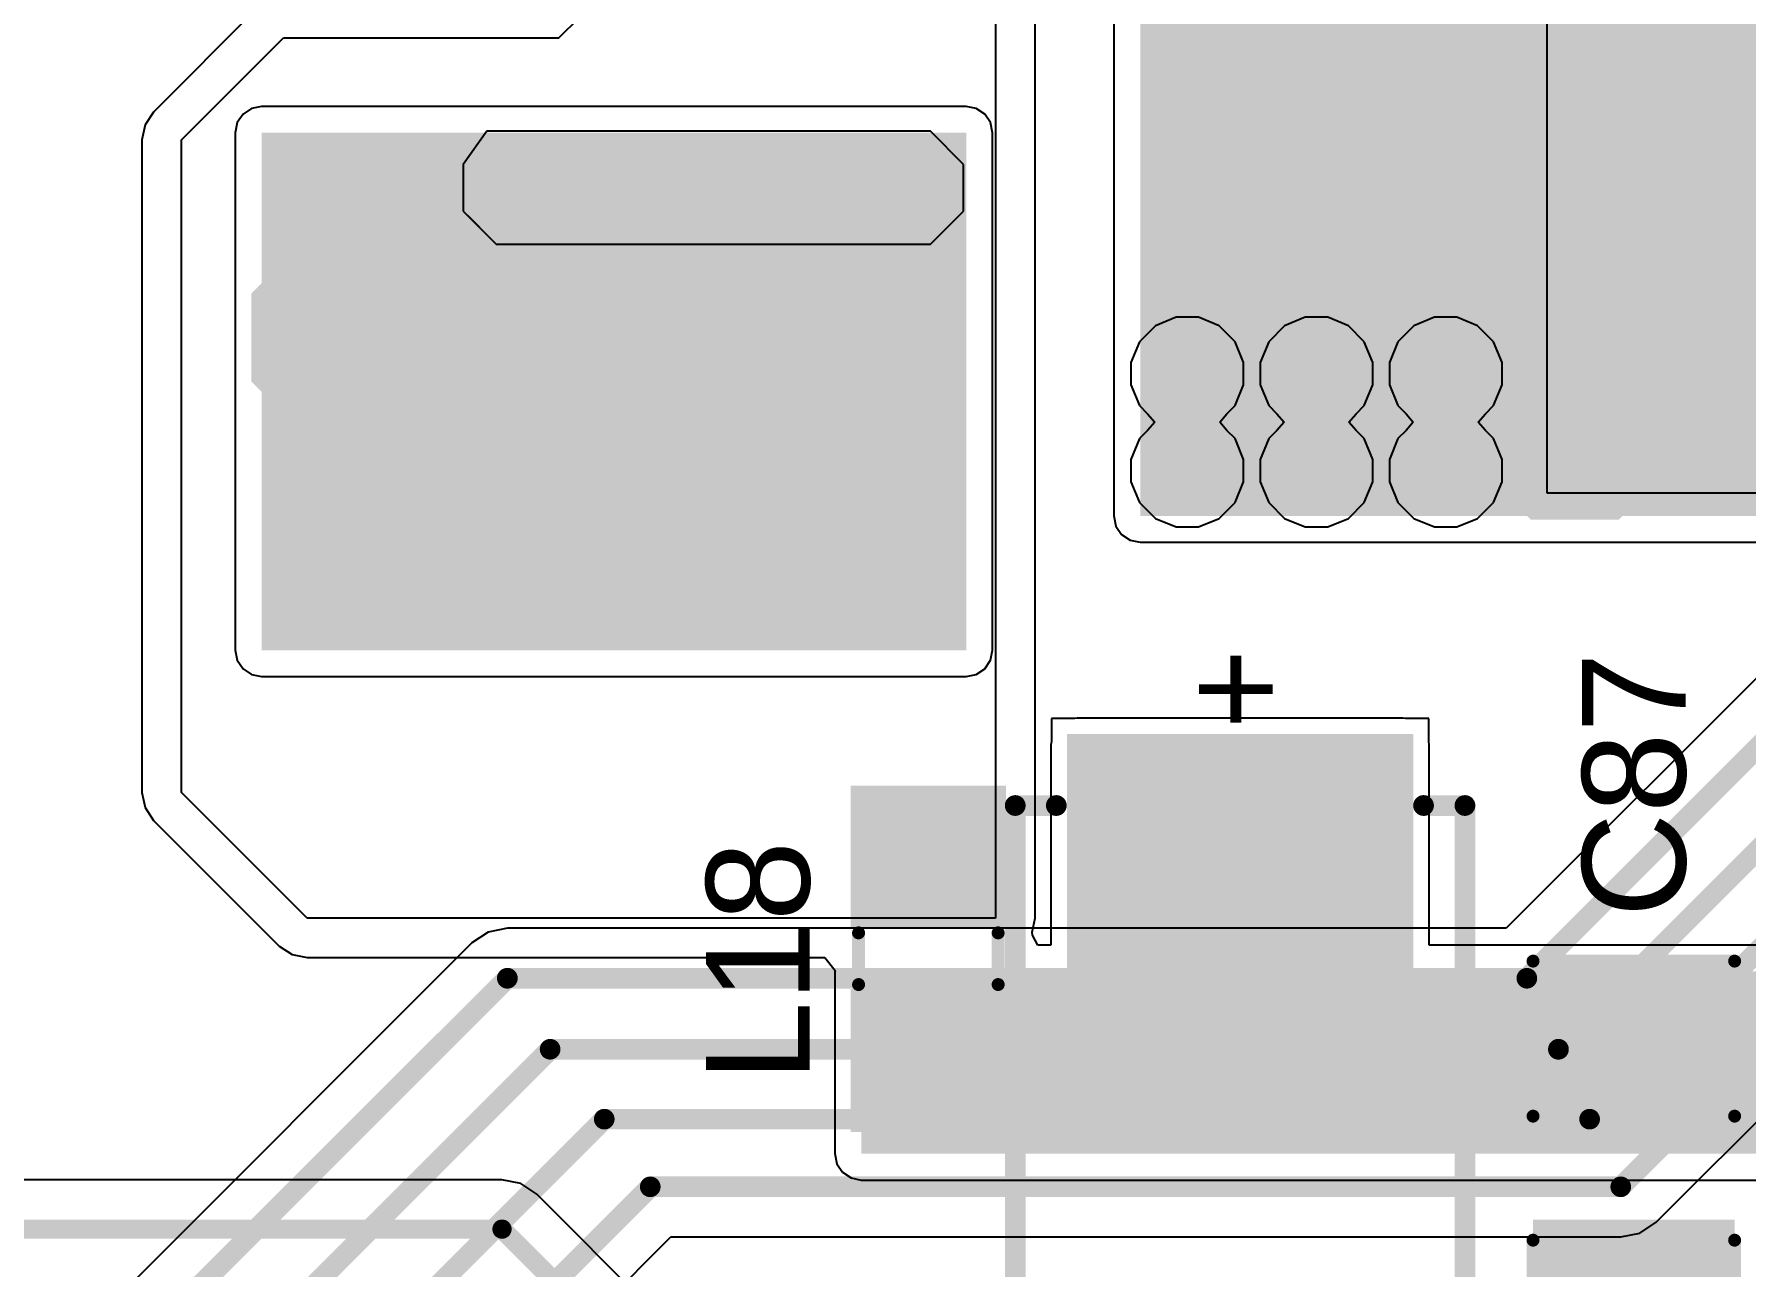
# Model space of a CAD drawing. Header units: millimetres. Extents: x 0 to 172, y 0 to 138.
# Drawn here: x 110.54 to 127.36, y 61.96 to 74.08 of the extents above; entities that cross this region are included whole.
import ezdxf

# ---------------------------------------------------------------- set-up
doc = ezdxf.new("R2010")
doc.units = ezdxf.units.MM
for name, color, linetype in [('BottomLayer', 5, 'Continuous'), ('BottomPaste', 16, 'Continuous'), ('BottomSolder', 6, 'Continuous'), ('TopLayer', 1, 'Continuous'), ('TopOverlay', 2, 'Continuous'), ('TopPaste', 8, 'Continuous'), ('TopSolder', 216, 'Continuous'), ('ViaHoleLayer', 16, 'Continuous')]:
    doc.layers.add(name, color=color, linetype=linetype)
doc.styles.add('Arial', font='', dxfattribs={"height": 0.2})
doc.styles.get('Arial').set_extended_font_data('Arial')

# ---------------------------------------------------------------- blocks, each defined once
blk = doc.blocks.new('CAP_2917_2')
at = {"layer": 'TopLayer'}
for points in [[(-4.25, 1.6), (-2.05, 1.6), (-2.05, -1.6), (-4.25, -1.6)], [(2.05, 1.6), (4.25, 1.6), (4.25, -1.6), (2.05, -1.6)]]:
    blk.add_hatch(color=1, dxfattribs=at).paths.add_polyline_path(points)
at = {"layer": 'TopPaste'}
for points in [[(-4.25, 1.6), (-2.05, 1.6), (-2.05, -1.6), (-4.25, -1.6)], [(2.05, 1.6), (4.25, 1.6), (4.25, -1.6), (2.05, -1.6)]]:
    blk.add_hatch(color=8, dxfattribs=at).paths.add_polyline_path(points)
at = {"layer": 'TopSolder'}
for points in [[(-4.352, 1.702), (-1.948, 1.702), (-1.948, -1.702), (-4.352, -1.702)], [(1.948, 1.702), (4.352, 1.702), (4.352, -1.702), (1.948, -1.702)]]:
    blk.add_hatch(color=216, dxfattribs=at).paths.add_polyline_path(points)
at = {"layer": 'TopOverlay', "const_width": 0.203}
for points in [[(3.65, 2.21), (-3.65, 2.21)], [(-3.65, 1.803), (-3.65, 2.21)], [(3.65, 1.805), (3.65, 2.21)], [(-3.65, -2.21), (-3.65, -1.806)], [(3.65, -2.21), (3.65, -1.808)], [(3.65, -2.21), (-3.65, -2.21)]]:
    blk.add_lwpolyline(points, dxfattribs=at)
at = {"layer": 'TopOverlay', "const_width": 0.102}
for points in [[(-3.701, 2.21, 1), (-3.599, 2.21, 1)], [(-3.701, 2.21, 1), (-3.599, 2.21, 1)], [(3.599, 2.21, 1), (3.701, 2.21, 1)], [(3.599, 2.21, 1), (3.701, 2.21, 1)], [(-3.701, 1.803, 1), (-3.599, 1.803, 1)], [(3.599, 1.805, 1), (3.701, 1.805, 1)], [(-3.701, -1.806, 1), (-3.599, -1.806, 1)], [(3.599, -1.808, 1), (3.701, -1.808, 1)], [(-3.701, -2.21, 1), (-3.599, -2.21, 1)], [(-3.701, -2.21, 1), (-3.599, -2.21, 1)], [(3.599, -2.21, 1), (3.701, -2.21, 1)], [(3.599, -2.21, 1), (3.701, -2.21, 1)]]:
    blk.add_lwpolyline(points, format="xyb", close=True, dxfattribs=at)
at = {"layer": 'TopOverlay'}
blk.add_text('+', height=1.016, dxfattribs=at).set_placement((-5.19, -0.533))
blk = doc.blocks.new('SOIC_8_B_15')
at = {"layer": 'BottomLayer'}
for points in [[(-3.475, 1.605), (-3.475, 2.205), (-1.925, 2.205), (-1.925, 1.605)], [(1.925, 1.605), (1.925, 2.205), (3.475, 2.205), (3.475, 1.605)], [(-3.475, 0.335), (-3.475, 0.935), (-1.925, 0.935), (-1.925, 0.335)], [(1.925, 0.335), (1.925, 0.935), (3.475, 0.935), (3.475, 0.335)], [(-3.475, -0.935), (-3.475, -0.335), (-1.925, -0.335), (-1.925, -0.935)], [(1.925, -0.935), (1.925, -0.335), (3.475, -0.335), (3.475, -0.935)], [(-3.475, -2.205), (-3.475, -1.605), (-1.925, -1.605), (-1.925, -2.205)], [(1.925, -2.205), (1.925, -1.605), (3.475, -1.605), (3.475, -2.205)]]:
    blk.add_hatch(color=5, dxfattribs=at).paths.add_polyline_path(points)
at = {"layer": 'BottomPaste'}
for points in [[(-3.475, 1.605), (-3.475, 2.205), (-1.925, 2.205), (-1.925, 1.605)], [(1.925, 1.605), (1.925, 2.205), (3.475, 2.205), (3.475, 1.605)], [(-3.475, 0.335), (-3.475, 0.935), (-1.925, 0.935), (-1.925, 0.335)], [(1.925, 0.335), (1.925, 0.935), (3.475, 0.935), (3.475, 0.335)], [(-3.475, -0.935), (-3.475, -0.335), (-1.925, -0.335), (-1.925, -0.935)], [(1.925, -0.935), (1.925, -0.335), (3.475, -0.335), (3.475, -0.935)], [(-3.475, -2.205), (-3.475, -1.605), (-1.925, -1.605), (-1.925, -2.205)], [(1.925, -2.205), (1.925, -1.605), (3.475, -1.605), (3.475, -2.205)]]:
    blk.add_hatch(color=16, dxfattribs=at).paths.add_polyline_path(points)
at = {"layer": 'BottomSolder'}
for points in [[(-3.577, 1.503), (-3.577, 2.307), (-1.823, 2.307), (-1.823, 1.503)], [(1.823, 1.503), (1.823, 2.307), (3.577, 2.307), (3.577, 1.503)], [(-3.577, 0.233), (-3.577, 1.037), (-1.823, 1.037), (-1.823, 0.233)], [(1.823, 0.233), (1.823, 1.037), (3.577, 1.037), (3.577, 0.233)], [(-3.577, -1.037), (-3.577, -0.233), (-1.823, -0.233), (-1.823, -1.037)], [(1.823, -1.037), (1.823, -0.233), (3.577, -0.233), (3.577, -1.037)], [(-3.577, -2.307), (-3.577, -1.503), (-1.823, -1.503), (-1.823, -2.307)], [(1.823, -2.307), (1.823, -1.503), (3.577, -1.503), (3.577, -2.307)]]:
    blk.add_hatch(color=6, dxfattribs=at).paths.add_polyline_path(points)
blk = doc.blocks.new('SOIC_8_B_16')
at = {"layer": 'BottomLayer'}
for points in [[(-3.475, 1.605), (-3.475, 2.205), (-1.925, 2.205), (-1.925, 1.605)], [(1.925, 1.605), (1.925, 2.205), (3.475, 2.205), (3.475, 1.605)], [(-3.475, 0.335), (-3.475, 0.935), (-1.925, 0.935), (-1.925, 0.335)], [(1.925, 0.335), (1.925, 0.935), (3.475, 0.935), (3.475, 0.335)], [(-3.475, -0.935), (-3.475, -0.335), (-1.925, -0.335), (-1.925, -0.935)], [(1.925, -0.935), (1.925, -0.335), (3.475, -0.335), (3.475, -0.935)], [(-3.475, -2.205), (-3.475, -1.605), (-1.925, -1.605), (-1.925, -2.205)], [(1.925, -2.205), (1.925, -1.605), (3.475, -1.605), (3.475, -2.205)]]:
    blk.add_hatch(color=5, dxfattribs=at).paths.add_polyline_path(points)
at = {"layer": 'BottomPaste'}
for points in [[(-3.475, 1.605), (-3.475, 2.205), (-1.925, 2.205), (-1.925, 1.605)], [(1.925, 1.605), (1.925, 2.205), (3.475, 2.205), (3.475, 1.605)], [(-3.475, 0.335), (-3.475, 0.935), (-1.925, 0.935), (-1.925, 0.335)], [(1.925, 0.335), (1.925, 0.935), (3.475, 0.935), (3.475, 0.335)], [(-3.475, -0.935), (-3.475, -0.335), (-1.925, -0.335), (-1.925, -0.935)], [(1.925, -0.935), (1.925, -0.335), (3.475, -0.335), (3.475, -0.935)], [(-3.475, -2.205), (-3.475, -1.605), (-1.925, -1.605), (-1.925, -2.205)], [(1.925, -2.205), (1.925, -1.605), (3.475, -1.605), (3.475, -2.205)]]:
    blk.add_hatch(color=16, dxfattribs=at).paths.add_polyline_path(points)
at = {"layer": 'BottomSolder'}
for points in [[(-3.577, 1.503), (-3.577, 2.307), (-1.823, 2.307), (-1.823, 1.503)], [(1.823, 1.503), (1.823, 2.307), (3.577, 2.307), (3.577, 1.503)], [(-3.577, 0.233), (-3.577, 1.037), (-1.823, 1.037), (-1.823, 0.233)], [(1.823, 0.233), (1.823, 1.037), (3.577, 1.037), (3.577, 0.233)], [(-3.577, -1.037), (-3.577, -0.233), (-1.823, -0.233), (-1.823, -1.037)], [(1.823, -1.037), (1.823, -0.233), (3.577, -0.233), (3.577, -1.037)], [(-3.577, -2.307), (-3.577, -1.503), (-1.823, -1.503), (-1.823, -2.307)], [(1.823, -2.307), (1.823, -1.503), (3.577, -1.503), (3.577, -2.307)]]:
    blk.add_hatch(color=6, dxfattribs=at).paths.add_polyline_path(points)
blk = doc.blocks.new('T__________B_56')
at = {"layer": 'BottomLayer'}
blk.add_hatch(color=5, dxfattribs=at).paths.add_polyline_path([(0.381, 0.762), (-0.381, 0.762), (-0.762, 0.381), (-0.762, -0.381), (-0.381, -0.762), (0.381, -0.762), (0.762, -0.381), (0.762, 0.381)])
at = {"layer": 'BottomPaste'}
blk.add_hatch(color=16, dxfattribs=at).paths.add_polyline_path([(0.381, 0.762), (-0.381, 0.762), (-0.762, 0.381), (-0.762, -0.381), (-0.381, -0.762), (0.381, -0.762), (0.762, -0.381), (0.762, 0.381)])
at = {"layer": 'BottomSolder'}
blk.add_hatch(color=6, dxfattribs=at).paths.add_polyline_path([(0.4318, 0.8636), (-0.4318, 0.8636), (-0.8636, 0.4318), (-0.8636, -0.4318), (-0.4318, -0.8636), (0.4318, -0.8636), (0.8636, -0.4318), (0.8636, 0.4318)])
blk = doc.blocks.new('T__________B_57')
at = {"layer": 'BottomLayer'}
blk.add_hatch(color=5, dxfattribs=at).paths.add_polyline_path([(0.381, 0.762), (-0.381, 0.762), (-0.762, 0.381), (-0.762, -0.381), (-0.381, -0.762), (0.381, -0.762), (0.762, -0.381), (0.762, 0.381)])
at = {"layer": 'BottomPaste'}
blk.add_hatch(color=16, dxfattribs=at).paths.add_polyline_path([(0.381, 0.762), (-0.381, 0.762), (-0.762, 0.381), (-0.762, -0.381), (-0.381, -0.762), (0.381, -0.762), (0.762, -0.381), (0.762, 0.381)])
at = {"layer": 'BottomSolder'}
blk.add_hatch(color=6, dxfattribs=at).paths.add_polyline_path([(0.4318, 0.8636), (-0.4318, 0.8636), (-0.8636, 0.4318), (-0.8636, -0.4318), (-0.4318, -0.8636), (0.4318, -0.8636), (0.8636, -0.4318), (0.8636, 0.4318)])
blk = doc.blocks.new('I___0805_237')
at = {"layer": 'TopLayer'}
for points in [[(-1.6, 0.66), (-0.4, 0.66), (-0.4, -0.66), (-1.6, -0.66)], [(0.4, 0.66), (1.6, 0.66), (1.6, -0.66), (0.4, -0.66)]]:
    blk.add_hatch(color=1, dxfattribs=at).paths.add_polyline_path(points)
at = {"layer": 'TopPaste'}
for points in [[(-1.6, 0.66), (-0.4, 0.66), (-0.4, -0.66), (-1.6, -0.66)], [(0.4, 0.66), (1.6, 0.66), (1.6, -0.66), (0.4, -0.66)]]:
    blk.add_hatch(color=8, dxfattribs=at).paths.add_polyline_path(points)
at = {"layer": 'TopSolder'}
for points in [[(-1.702, 0.762), (-0.298, 0.762), (-0.298, -0.762), (-1.702, -0.762)], [(0.298, 0.762), (1.702, 0.762), (1.702, -0.762), (0.298, -0.762)]]:
    blk.add_hatch(color=216, dxfattribs=at).paths.add_polyline_path(points)
at = {"layer": 'TopOverlay', "const_width": 0.127}
for points in [[(0.254, 0.686), (-0.254, 0.686)], [(0.254, -0.686), (-0.254, -0.686)]]:
    blk.add_lwpolyline(points, dxfattribs=at)
at = {"layer": 'TopOverlay', "const_width": 0.0635}
for points in [[(-0.286, 0.686, 1), (-0.222, 0.686, 1)], [(0.222, 0.686, 1), (0.286, 0.686, 1)], [(-0.286, -0.686, 1), (-0.222, -0.686, 1)], [(0.222, -0.686, 1), (0.286, -0.686, 1)]]:
    blk.add_lwpolyline(points, format="xyb", close=True, dxfattribs=at)
blk = doc.blocks.new('C___1206_344')
at = {"layer": 'TopLayer'}
for points in [[(-2.032, 0.889), (-0.508, 0.889), (-0.508, -0.889), (-2.032, -0.889)], [(0.508, 0.889), (2.032, 0.889), (2.032, -0.889), (0.508, -0.889)]]:
    blk.add_hatch(color=1, dxfattribs=at).paths.add_polyline_path(points)
at = {"layer": 'TopPaste'}
for points in [[(-2.032, 0.889), (-0.508, 0.889), (-0.508, -0.889), (-2.032, -0.889)], [(0.508, 0.889), (2.032, 0.889), (2.032, -0.889), (0.508, -0.889)]]:
    blk.add_hatch(color=8, dxfattribs=at).paths.add_polyline_path(points)
at = {"layer": 'TopSolder'}
for points in [[(-2.1336, 0.9906), (-0.4064, 0.9906), (-0.4064, -0.9906), (-2.1336, -0.9906)], [(0.4064, 0.9906), (2.1336, 0.9906), (2.1336, -0.9906), (0.4064, -0.9906)]]:
    blk.add_hatch(color=216, dxfattribs=at).paths.add_polyline_path(points)
at = {"layer": 'TopOverlay', "const_width": 0.127}
for points in [[(-2.1336, 0.9906), (-2.1336, -0.9906)], [(-2.1336, 0.9906), (-0.6096, 0.9906)], [(0.6096, 0.9906), (2.1336, 0.9906)], [(2.1336, 0.9906), (2.1336, -0.9906)], [(-2.1336, -0.9906), (-0.6096, -0.9906)], [(0.6096, -0.9906), (2.1336, -0.9906)]]:
    blk.add_lwpolyline(points, dxfattribs=at)
at = {"layer": 'TopOverlay', "const_width": 0.0635}
for points in [[(-2.16535, 0.9906, 1), (-2.10185, 0.9906, 1)], [(-2.16535, 0.9906, 1), (-2.10185, 0.9906, 1)], [(-0.64135, 0.9906, 1), (-0.57785, 0.9906, 1)], [(0.57785, 0.9906, 1), (0.64135, 0.9906, 1)], [(2.10185, 0.9906, 1), (2.16535, 0.9906, 1)], [(2.10185, 0.9906, 1), (2.16535, 0.9906, 1)], [(-2.16535, -0.9906, 1), (-2.10185, -0.9906, 1)], [(-2.16535, -0.9906, 1), (-2.10185, -0.9906, 1)], [(-0.64135, -0.9906, 1), (-0.57785, -0.9906, 1)], [(0.57785, -0.9906, 1), (0.64135, -0.9906, 1)], [(2.10185, -0.9906, 1), (2.16535, -0.9906, 1)], [(2.10185, -0.9906, 1), (2.16535, -0.9906, 1)]]:
    blk.add_lwpolyline(points, format="xyb", close=True, dxfattribs=at)

msp = doc.modelspace()

# ---------------------------------------------------------------- hatches: boundary and pattern name
at = {"layer": 'BottomLayer'}
for points in [[(121.412, 69.342), (128.092, 69.342), (128.092, 74.444), (121.412, 74.444)], [(112.776, 68.022), (119.701, 68.022), (119.701, 73.109), (112.776, 73.109)]]:
    msp.add_hatch(color=5, dxfattribs=at).paths.add_polyline_path(points)
h = msp.add_hatch(color=5, dxfattribs=at)
edge = h.paths.add_edge_path()
edge.add_arc((115.311, 72.569), 0.3, 0, 360)
h = msp.add_hatch(color=5, dxfattribs=at)
edge = h.paths.add_edge_path()
edge.add_arc((116.581, 72.569), 0.3, 0, 360)
h = msp.add_hatch(color=5, dxfattribs=at)
edge = h.paths.add_edge_path()
edge.add_arc((117.851, 72.569), 0.3, 0, 360)
h = msp.add_hatch(color=5, dxfattribs=at)
edge = h.paths.add_edge_path()
edge.add_arc((119.121, 72.569), 0.3, 0, 360)
h = msp.add_hatch(color=5, dxfattribs=at)
edge = h.paths.add_edge_path()
edge.add_arc((121.874, 70.741), 0.3, 0, 360)
h = msp.add_hatch(color=5, dxfattribs=at)
edge = h.paths.add_edge_path()
edge.add_arc((123.144, 70.741), 0.3, 0, 360)
h = msp.add_hatch(color=5, dxfattribs=at)
edge = h.paths.add_edge_path()
edge.add_arc((124.414, 70.741), 0.3, 0, 360)
h = msp.add_hatch(color=5, dxfattribs=at)
edge = h.paths.add_edge_path()
edge.add_arc((121.874, 69.788), 0.3, 0, 360)
h = msp.add_hatch(color=5, dxfattribs=at)
edge = h.paths.add_edge_path()
edge.add_arc((123.144, 69.788), 0.3, 0, 360)
h = msp.add_hatch(color=5, dxfattribs=at)
edge = h.paths.add_edge_path()
edge.add_arc((124.414, 69.788), 0.3, 0, 360)
at = {"layer": 'BottomSolder'}
h = msp.add_hatch(color=6, dxfattribs=at)
edge = h.paths.add_edge_path()
edge.add_arc((115.311, 72.569), 0.402, 0, 360)
h = msp.add_hatch(color=6, dxfattribs=at)
edge = h.paths.add_edge_path()
edge.add_arc((116.581, 72.569), 0.402, 0, 360)
h = msp.add_hatch(color=6, dxfattribs=at)
edge = h.paths.add_edge_path()
edge.add_arc((117.851, 72.569), 0.402, 0, 360)
h = msp.add_hatch(color=6, dxfattribs=at)
edge = h.paths.add_edge_path()
edge.add_arc((119.121, 72.569), 0.402, 0, 360)
h = msp.add_hatch(color=6, dxfattribs=at)
edge = h.paths.add_edge_path()
edge.add_arc((121.874, 70.741), 0.402, 0, 360)
h = msp.add_hatch(color=6, dxfattribs=at)
edge = h.paths.add_edge_path()
edge.add_arc((123.144, 70.741), 0.402, 0, 360)
h = msp.add_hatch(color=6, dxfattribs=at)
edge = h.paths.add_edge_path()
edge.add_arc((124.414, 70.741), 0.402, 0, 360)
h = msp.add_hatch(color=6, dxfattribs=at)
edge = h.paths.add_edge_path()
edge.add_arc((121.874, 69.788), 0.402, 0, 360)
h = msp.add_hatch(color=6, dxfattribs=at)
edge = h.paths.add_edge_path()
edge.add_arc((123.144, 69.788), 0.402, 0, 360)
h = msp.add_hatch(color=6, dxfattribs=at)
edge = h.paths.add_edge_path()
edge.add_arc((124.414, 69.788), 0.402, 0, 360)
at = {"layer": 'TopLayer'}
h = msp.add_hatch(color=1, dxfattribs=at)
edge = h.paths.add_edge_path()
edge.add_arc((115.311, 72.569), 0.3, 0, 360)
h = msp.add_hatch(color=1, dxfattribs=at)
edge = h.paths.add_edge_path()
edge.add_arc((116.581, 72.569), 0.3, 0, 360)
h = msp.add_hatch(color=1, dxfattribs=at)
edge = h.paths.add_edge_path()
edge.add_arc((117.851, 72.569), 0.3, 0, 360)
h = msp.add_hatch(color=1, dxfattribs=at)
edge = h.paths.add_edge_path()
edge.add_arc((119.121, 72.569), 0.3, 0, 360)
h = msp.add_hatch(color=1, dxfattribs=at)
edge = h.paths.add_edge_path()
edge.add_arc((121.874, 70.741), 0.3, 0, 360)
h = msp.add_hatch(color=1, dxfattribs=at)
edge = h.paths.add_edge_path()
edge.add_arc((123.144, 70.741), 0.3, 0, 360)
h = msp.add_hatch(color=1, dxfattribs=at)
edge = h.paths.add_edge_path()
edge.add_arc((124.414, 70.741), 0.3, 0, 360)
h = msp.add_hatch(color=1, dxfattribs=at)
edge = h.paths.add_edge_path()
edge.add_arc((121.874, 69.788), 0.3, 0, 360)
h = msp.add_hatch(color=1, dxfattribs=at)
edge = h.paths.add_edge_path()
edge.add_arc((123.144, 69.788), 0.3, 0, 360)
h = msp.add_hatch(color=1, dxfattribs=at)
edge = h.paths.add_edge_path()
edge.add_arc((124.414, 69.788), 0.3, 0, 360)
for points in [[(120.793, 63.081), (123.993, 63.081), (123.993, 67.096), (120.793, 67.096)], [(118.669, 63.074), (133.06, 63.074), (133.06, 64.865), (118.669, 64.865)]]:
    msp.add_hatch(color=1, dxfattribs=at).paths.add_polyline_path(points)
at = {"layer": 'TopSolder'}
h = msp.add_hatch(color=216, dxfattribs=at)
edge = h.paths.add_edge_path()
edge.add_arc((115.311, 72.569), 0.402, 0, 360)
h = msp.add_hatch(color=216, dxfattribs=at)
edge = h.paths.add_edge_path()
edge.add_arc((116.581, 72.569), 0.402, 0, 360)
h = msp.add_hatch(color=216, dxfattribs=at)
edge = h.paths.add_edge_path()
edge.add_arc((117.851, 72.569), 0.402, 0, 360)
h = msp.add_hatch(color=216, dxfattribs=at)
edge = h.paths.add_edge_path()
edge.add_arc((119.121, 72.569), 0.402, 0, 360)
h = msp.add_hatch(color=216, dxfattribs=at)
edge = h.paths.add_edge_path()
edge.add_arc((121.874, 70.741), 0.402, 0, 360)
h = msp.add_hatch(color=216, dxfattribs=at)
edge = h.paths.add_edge_path()
edge.add_arc((123.144, 70.741), 0.402, 0, 360)
h = msp.add_hatch(color=216, dxfattribs=at)
edge = h.paths.add_edge_path()
edge.add_arc((124.414, 70.741), 0.402, 0, 360)
h = msp.add_hatch(color=216, dxfattribs=at)
edge = h.paths.add_edge_path()
edge.add_arc((121.874, 69.788), 0.402, 0, 360)
h = msp.add_hatch(color=216, dxfattribs=at)
edge = h.paths.add_edge_path()
edge.add_arc((123.144, 69.788), 0.402, 0, 360)
h = msp.add_hatch(color=216, dxfattribs=at)
edge = h.paths.add_edge_path()
edge.add_arc((124.414, 69.788), 0.402, 0, 360)
at = {"layer": 'ViaHoleLayer'}
h = msp.add_hatch(color=16, dxfattribs=at)
edge = h.paths.add_edge_path()
edge.add_arc((115.311, 72.569), 0.15, 0, 360)
h = msp.add_hatch(color=16, dxfattribs=at)
edge = h.paths.add_edge_path()
edge.add_arc((116.581, 72.569), 0.15, 0, 360)
h = msp.add_hatch(color=16, dxfattribs=at)
edge = h.paths.add_edge_path()
edge.add_arc((117.851, 72.569), 0.15, 0, 360)
h = msp.add_hatch(color=16, dxfattribs=at)
edge = h.paths.add_edge_path()
edge.add_arc((119.121, 72.569), 0.15, 0, 360)
h = msp.add_hatch(color=16, dxfattribs=at)
edge = h.paths.add_edge_path()
edge.add_arc((121.874, 70.741), 0.15, 0, 360)
h = msp.add_hatch(color=16, dxfattribs=at)
edge = h.paths.add_edge_path()
edge.add_arc((123.144, 70.741), 0.15, 0, 360)
h = msp.add_hatch(color=16, dxfattribs=at)
edge = h.paths.add_edge_path()
edge.add_arc((124.414, 70.741), 0.15, 0, 360)
h = msp.add_hatch(color=16, dxfattribs=at)
edge = h.paths.add_edge_path()
edge.add_arc((121.874, 69.788), 0.15, 0, 360)
h = msp.add_hatch(color=16, dxfattribs=at)
edge = h.paths.add_edge_path()
edge.add_arc((123.144, 69.788), 0.15, 0, 360)
h = msp.add_hatch(color=16, dxfattribs=at)
edge = h.paths.add_edge_path()
edge.add_arc((124.414, 69.788), 0.15, 0, 360)

# ---------------------------------------------------------------- linework, layer by layer
at = {"layer": 'BottomLayer'}
for p, q in [((148.962, 89.243), (125.008, 65.29)), ((126.483, 62.4), (152.545, 88.462)), ((121.153, 74.444), (121.153, 69.342)), ((112.677, 73.348), (112.593, 73.292)), ((112.776, 73.368), (112.677, 73.348)), ((119.701, 73.368), (112.776, 73.368)), ((119.8, 73.348), (119.701, 73.368)), ((119.884, 73.292), (119.8, 73.348)), ((112.537, 73.208), (112.517, 73.109)), ((112.593, 73.292), (112.537, 73.208)), ((119.94, 73.208), (119.884, 73.292)), ((119.96, 73.109), (119.94, 73.208)), ((112.517, 73.109), (112.517, 68.022)), ((119.96, 68.022), (119.96, 73.109)), ((121.153, 69.342), (121.173, 69.243)), ((121.173, 69.243), (121.229, 69.159)), ((121.229, 69.159), (121.313, 69.103)), ((121.313, 69.103), (121.412, 69.083)), ((121.412, 69.083), (128.092, 69.083)), ((112.517, 68.022), (112.537, 67.923)), ((119.94, 67.923), (119.96, 68.022)), ((112.537, 67.923), (112.593, 67.839)), ((112.593, 67.839), (112.677, 67.783)), ((119.8, 67.783), (119.884, 67.839)), ((119.884, 67.839), (119.94, 67.923)), ((112.677, 67.783), (112.776, 67.763)), ((112.776, 67.763), (119.701, 67.763)), ((119.701, 67.763), (119.8, 67.783)), ((115.191, 65.29), (115.003, 65.252)), ((125.008, 65.29), (115.191, 65.29)), ((114.843, 65.145), (107.227, 57.529)), ((115.003, 65.252), (114.843, 65.145)), ((111.428, 56.884), (116.799, 62.255)), ((116.799, 62.255), (126.135, 62.255)), ((126.135, 62.255), (126.323, 62.293)), ((126.323, 62.293), (126.483, 62.4))]:
    msp.add_line(p, q, dxfattribs=at)
for points, const_width in [([(125.212, 64.798), (149.454, 89.039)], 0.203), ([(125.522, 64.1), (150.361, 88.94)], 0.203), ([(125.829, 63.413), (151.263, 88.848)], 0.203), ([(126.135, 62.748), (152.197, 88.81)], 0.203), ([(117.649, 71.096), (119.121, 72.569)], 0.508), ([(113.538, 71.096), (115.311, 71.096)], 0.508), ([(115.311, 71.096), (116.581, 71.096)], 0.508), ([(116.581, 71.096), (117.649, 71.096)], 0.508), ([(107.391, 56.998), (115.191, 64.798)], 0.203), ([(115.191, 64.798), (125.212, 64.798)], 0.203), ([(108.56, 57.048), (115.612, 64.1)], 0.203), ([(115.612, 64.1), (125.522, 64.1)], 0.203), ([(109.779, 57.048), (116.143, 63.413)], 0.203), ([(116.143, 63.413), (125.829, 63.413)], 0.203), ([(110.896, 57.048), (116.596, 62.748)], 0.203), ([(116.596, 62.748), (126.135, 62.748)], 0.203)]:
    msp.add_lwpolyline(points, dxfattribs=dict(at, const_width=const_width))
for points, const_width in [([(118.994, 72.569, 1), (119.248, 72.569, 1)], 0.254), ([(113.411, 71.096, 1), (113.665, 71.096, 1)], 0.254), ([(115.184, 71.096, 1), (115.438, 71.096, 1)], 0.254), ([(115.184, 71.096, 1), (115.438, 71.096, 1)], 0.254), ([(116.454, 71.096, 1), (116.708, 71.096, 1)], 0.254), ([(116.454, 71.096, 1), (116.708, 71.096, 1)], 0.254), ([(117.522, 71.096, 1), (117.776, 71.096, 1)], 0.254), ([(117.522, 71.096, 1), (117.776, 71.096, 1)], 0.254), ([(115.14, 64.798, 1), (115.242, 64.798, 1)], 0.102), ([(115.14, 64.798, 1), (115.242, 64.798, 1)], 0.102), ([(125.161, 64.798, 1), (125.262, 64.798, 1)], 0.102), ([(125.161, 64.798, 1), (125.262, 64.798, 1)], 0.102), ([(115.561, 64.1, 1), (115.662, 64.1, 1)], 0.102), ([(115.561, 64.1, 1), (115.662, 64.1, 1)], 0.102), ([(125.471, 64.1, 1), (125.573, 64.1, 1)], 0.102), ([(125.471, 64.1, 1), (125.573, 64.1, 1)], 0.102), ([(116.093, 63.413, 1), (116.194, 63.413, 1)], 0.102), ([(116.093, 63.413, 1), (116.194, 63.413, 1)], 0.102), ([(125.778, 63.413, 1), (125.879, 63.413, 1)], 0.102), ([(125.778, 63.413, 1), (125.879, 63.413, 1)], 0.102), ([(116.545, 62.748, 1), (116.646, 62.748, 1)], 0.102), ([(116.545, 62.748, 1), (116.646, 62.748, 1)], 0.102), ([(126.084, 62.748, 1), (126.185, 62.748, 1)], 0.102), ([(126.084, 62.748, 1), (126.185, 62.748, 1)], 0.102)]:
    msp.add_lwpolyline(points, format="xyb", close=True, dxfattribs=dict(at, const_width=const_width))
at = {"layer": 'TopLayer'}
for p, q in [((125.41, 69.565), (125.41, 101.865)), ((119.989, 87.898), (119.989, 67.121)), ((120.378, 67.121), (120.378, 87.898)), ((115.697, 74.041), (116.586, 74.93)), ((112.717, 74.316), (111.714, 73.312)), ((111.989, 73.038), (112.992, 74.041)), ((112.992, 74.041), (115.697, 74.041)), ((111.63, 73.186), (111.6, 73.038)), ((111.714, 73.312), (111.63, 73.186)), ((111.6, 73.038), (111.6, 66.624)), ((111.989, 66.624), (111.989, 73.038)), ((114.99, 73.123), (114.757, 72.798)), ((114.99, 73.123), (114.757, 72.798)), ((119.351, 73.123), (114.99, 73.123)), ((119.351, 73.123), (114.99, 73.123)), ((119.675, 72.798), (119.351, 73.123)), ((119.675, 72.798), (119.351, 73.123)), ((114.757, 72.798), (114.757, 72.339)), ((114.757, 72.798), (114.757, 72.679)), ((114.757, 72.679), (114.757, 72.459)), ((119.675, 72.339), (119.675, 72.798)), ((119.675, 72.339), (119.675, 72.798)), ((114.757, 72.459), (114.757, 72.339)), ((114.757, 72.339), (115.082, 72.015)), ((114.757, 72.339), (114.842, 72.255)), ((119.351, 72.015), (119.675, 72.339)), ((119.351, 72.015), (119.675, 72.339)), ((114.842, 72.255), (114.997, 72.099)), ((114.997, 72.099), (115.082, 72.015)), ((115.082, 72.015), (119.351, 72.015)), ((115.082, 72.015), (119.351, 72.015)), ((121.56, 71.21), (121.404, 71.054)), ((121.764, 71.295), (121.56, 71.21)), ((121.984, 71.295), (121.764, 71.295)), ((122.188, 71.21), (121.984, 71.295)), ((122.344, 71.054), (122.188, 71.21)), ((122.83, 71.21), (122.674, 71.054)), ((123.034, 71.295), (122.83, 71.21)), ((123.254, 71.295), (123.034, 71.295)), ((123.458, 71.21), (123.254, 71.295)), ((123.614, 71.054), (123.458, 71.21)), ((124.1, 71.21), (123.944, 71.054)), ((124.304, 71.295), (124.1, 71.21)), ((124.524, 71.295), (124.304, 71.295)), ((124.728, 71.21), (124.524, 71.295)), ((124.884, 71.054), (124.728, 71.21)), ((121.404, 71.054), (121.32, 70.851)), ((122.428, 70.851), (122.344, 71.054)), ((122.674, 71.054), (122.59, 70.851)), ((123.698, 70.851), (123.614, 71.054)), ((123.944, 71.054), (123.86, 70.851)), ((124.968, 70.851), (124.884, 71.054)), ((121.32, 70.851), (121.32, 70.63)), ((122.428, 70.63), (122.428, 70.851)), ((122.59, 70.851), (122.59, 70.63)), ((123.698, 70.63), (123.698, 70.851)), ((123.86, 70.851), (123.86, 70.63)), ((124.968, 70.63), (124.968, 70.851)), ((121.32, 70.63), (121.404, 70.427)), ((122.344, 70.427), (122.428, 70.63)), ((122.59, 70.63), (122.674, 70.427)), ((123.614, 70.427), (123.698, 70.63)), ((123.86, 70.63), (123.944, 70.427)), ((124.884, 70.427), (124.968, 70.63)), ((121.404, 70.427), (121.484, 70.347)), ((121.484, 70.347), (121.555, 70.264)), ((122.193, 70.264), (122.264, 70.347)), ((122.264, 70.347), (122.344, 70.427)), ((122.674, 70.427), (122.754, 70.347)), ((122.754, 70.347), (122.825, 70.264)), ((123.463, 70.264), (123.534, 70.347)), ((123.534, 70.347), (123.614, 70.427)), ((123.944, 70.427), (124.024, 70.347)), ((124.024, 70.347), (124.095, 70.264)), ((124.733, 70.264), (124.804, 70.347)), ((124.804, 70.347), (124.884, 70.427)), ((121.484, 70.181), (121.404, 70.102)), ((121.555, 70.264), (121.484, 70.181)), ((122.264, 70.181), (122.193, 70.264)), ((122.344, 70.102), (122.264, 70.181)), ((122.754, 70.181), (122.674, 70.102)), ((122.825, 70.264), (122.754, 70.181)), ((123.534, 70.181), (123.463, 70.264)), ((123.614, 70.102), (123.534, 70.181)), ((124.024, 70.181), (123.944, 70.102)), ((124.095, 70.264), (124.024, 70.181)), ((124.804, 70.181), (124.733, 70.264)), ((124.884, 70.102), (124.804, 70.181)), ((121.404, 70.102), (121.32, 69.898)), ((122.428, 69.898), (122.344, 70.102)), ((122.674, 70.102), (122.59, 69.898)), ((123.698, 69.898), (123.614, 70.102)), ((123.944, 70.102), (123.86, 69.898)), ((124.968, 69.898), (124.884, 70.102)), ((121.32, 69.898), (121.32, 69.678)), ((122.428, 69.678), (122.428, 69.898)), ((122.59, 69.898), (122.59, 69.678)), ((123.698, 69.678), (123.698, 69.898)), ((123.86, 69.898), (123.86, 69.678)), ((124.968, 69.678), (124.968, 69.898)), ((121.32, 69.678), (121.404, 69.474)), ((122.344, 69.474), (122.428, 69.678)), ((122.59, 69.678), (122.674, 69.474)), ((123.614, 69.474), (123.698, 69.678)), ((123.86, 69.678), (123.944, 69.474)), ((124.884, 69.474), (124.968, 69.678)), ((156.41, 69.565), (125.41, 69.565)), ((121.404, 69.474), (121.56, 69.318)), ((121.56, 69.318), (121.764, 69.234)), ((121.984, 69.234), (122.188, 69.318)), ((122.188, 69.318), (122.344, 69.474)), ((122.674, 69.474), (122.83, 69.318)), ((122.83, 69.318), (123.034, 69.234)), ((123.254, 69.234), (123.458, 69.318)), ((123.458, 69.318), (123.614, 69.474)), ((123.944, 69.474), (124.1, 69.318)), ((124.1, 69.318), (124.304, 69.234)), ((124.524, 69.234), (124.728, 69.318)), ((124.728, 69.318), (124.884, 69.474)), ((121.764, 69.234), (121.984, 69.234)), ((123.034, 69.234), (123.254, 69.234)), ((124.304, 69.234), (124.524, 69.234)), ((120.768, 67.35), (120.539, 67.35)), ((120.539, 67.35), (120.539, 67.121)), ((120.793, 67.355), (120.768, 67.35)), ((123.993, 67.355), (120.793, 67.355)), ((124.018, 67.35), (123.993, 67.355)), ((124.247, 67.35), (124.018, 67.35)), ((124.247, 67.121), (124.247, 67.35)), ((119.989, 67.121), (119.989, 65.39)), ((120.378, 65.39), (120.378, 67.121)), ((120.539, 67.121), (120.534, 67.096)), ((120.534, 67.096), (120.534, 65.124)), ((124.252, 67.096), (124.247, 67.121)), ((124.252, 65.124), (124.252, 67.096)), ((111.6, 66.624), (111.63, 66.476)), ((113.223, 65.39), (111.989, 66.624)), ((111.63, 66.476), (111.714, 66.35)), ((111.714, 66.35), (112.949, 65.115)), ((119.989, 65.39), (113.223, 65.39)), ((120.35, 65.251), (120.378, 65.39)), ((112.949, 65.115), (113.075, 65.031)), ((120.353, 65.221), (120.35, 65.251)), ((120.405, 65.124), (120.353, 65.221)), ((120.534, 65.124), (120.405, 65.124)), ((133.06, 65.124), (124.252, 65.124)), ((113.075, 65.031), (113.223, 65.001)), ((113.223, 65.001), (118.313, 65.001)), ((118.313, 65.001), (118.412, 64.874)), ((118.412, 64.874), (118.41, 64.865)), ((118.41, 64.865), (118.41, 63.074)), ((118.41, 63.074), (118.43, 62.975)), ((118.43, 62.975), (118.486, 62.891)), ((115.138, 62.817), (90.907, 62.817)), ((115.324, 62.78), (115.138, 62.817)), ((115.481, 62.675), (115.324, 62.78)), ((118.486, 62.891), (118.57, 62.835)), ((118.57, 62.835), (118.669, 62.815)), ((118.669, 62.815), (130.05, 62.815)), ((118.402, 59.754), (115.481, 62.675))]:
    msp.add_line(p, q, dxfattribs=at)
at = {"layer": 'TopLayer', "const_width": 0.189}
for points in [[(90.907, 62.332), (115.138, 62.332)], [(115.138, 62.332), (118.059, 59.411)]]:
    msp.add_lwpolyline(points, dxfattribs=at)
at = {"layer": 'TopLayer', "const_width": 0.0946}
msp.add_lwpolyline([(115.091, 62.332, 1), (115.186, 62.332, 1)], format="xyb", close=True, dxfattribs=at)
msp.add_lwpolyline([(115.091, 62.332, 1), (115.186, 62.332, 1)], format="xyb", close=True, dxfattribs=at)
at = {"layer": 'TopSolder'}
for p, q in [((125.41, 69.565), (125.41, 101.865)), ((156.41, 69.565), (125.41, 69.565))]:
    msp.add_line(p, q, dxfattribs=at)

# ---------------------------------------------------------------- block references
for name, p, rotation in [('SOIC_8_B_16', (125.049, 75.033), 270), ('SOIC_8_B_15', (117.216, 73.796), 270), ('T__________B_56', (113.538, 71.096), 180), ('T__________B_57', (125.684, 70.169), 180), ('CAP_2917_2', (122.393, 62.846), 270), ('I___0805_237', (119.329, 64.99), 270), ('C___1206_344', (126.263, 62.833), 90)]:
    msp.add_blockref(name, p, dxfattribs=dict(rotation=rotation))

# ---------------------------------------------------------------- texts
at = {"layer": 'TopOverlay', "style": 'Arial'}
for s, p in [('C87', (126.771, 65.397)), ('L18', (118.161, 63.78))]:
    msp.add_text(s, height=1.016, rotation=90, dxfattribs=at).set_placement(p)

doc.saveas('drawing.dxf')
